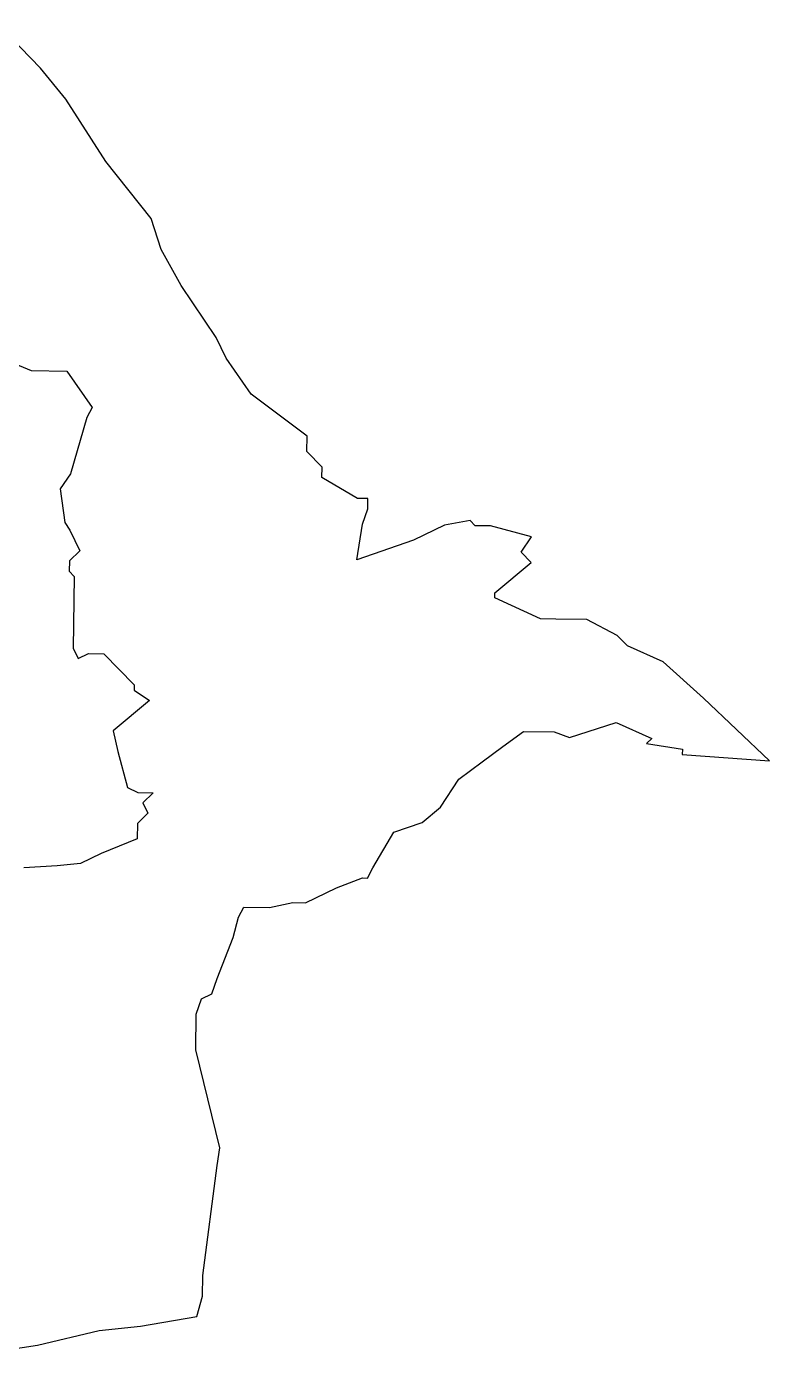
# Model space of a CAD drawing. Header units: metres. Extents: x 296007 to 299960, y 1973748 to 1977562.
# Drawn here: x 297984 to 299960, y 1973793 to 1977328 of the extents above; entities that cross this region are included whole.
import ezdxf

# ---------------------------------------------------------------- set-up
doc = ezdxf.new("R2010")
doc.units = ezdxf.units.M
doc.header["$MEASUREMENT"] = 0
doc.layers.add('VILLAGE BOUNDRY', color=10, linetype='Continuous')

msp = doc.modelspace()

# ---------------------------------------------------------------- linework, layer by layer
at = {"layer": 'VILLAGE BOUNDRY'}
for points in [[(297848.7, 1973792.7), (298012.9, 1973817.7), (298177.2, 1973856.3), (298286.6, 1973868.3), (298437.2, 1973893.5), (298451.6, 1973947.9), (298452.4, 1974002.5), (298490.8, 1974295.4), (298498.3, 1974343.1), (298433.8, 1974603.4), (298435.2, 1974699), (298449.4, 1974739.7), (298476.9, 1974753), (298491.1, 1974793.7), (298533.6, 1974902.3), (298548.1, 1974956.8), (298562.1, 1974983.8), (298630.4, 1974982.9), (298692, 1974995.6), (298726.2, 1974995.2), (298808.6, 1975034.9), (298877.3, 1975061.2), (298890.9, 1975061), (298904.9, 1975088.1), (298960.9, 1975182.9), (299036.4, 1975209.1), (299084.8, 1975249.4), (299133.6, 1975323.8), (299195.7, 1975370.6), (299250.9, 1975410.8), (299306.1, 1975451), (299388, 1975449.8), (299428.8, 1975435.5), (299552.2, 1975474.7), (299647.2, 1975432.4), (299633.3, 1975419), (299728.7, 1975403.9), (299728.5, 1975390.3), (299960.3, 1975373.3), (299785.2, 1975539.6), (299677.4, 1975636.8), (299582.4, 1975679.1), (299555.5, 1975706.8), (299474.2, 1975748.9), (299392.3, 1975750.1), (299351.4, 1975750.7), (299229.3, 1975807), (299229.5, 1975820.7), (299326.3, 1975901.2), (299299.4, 1975928.9), (299327.2, 1975969.4), (299218.4, 1975998.3), (299177.5, 1975998.9), (299164, 1976012.8), (299095.6, 1976000.1), (299040.6, 1975973.6), (299013.1, 1975960.3), (298862.2, 1975907.9), (298877.2, 1976003.3), (298891.5, 1976044), (298891.9, 1976071.3), (298864.5, 1976071.7), (298769.8, 1976127.7), (298770.2, 1976155), (298729.8, 1976196.5), (298730.4, 1976237.5), (298581.8, 1976348.8), (298514.9, 1976445.4), (298488.5, 1976500.3), (298394.9, 1976638.2), (298341.7, 1976734.6), (298315.5, 1976816.9), (298194.9, 1976968.8), (298088, 1977134.2), (298021, 1977217), (297913.3, 1977327.8)], [(297927.8, 1976440.2), (297995.7, 1976411.9), (298091.2, 1976410.5), (298158.1, 1976314), (298144, 1976286.9), (298100.9, 1976137.3), (298073.1, 1976096.8), (298085.4, 1976007.9), (298098.8, 1975987.2), (298125.3, 1975932.2), (298097.6, 1975905.3), (298097.2, 1975878), (298110.7, 1975864.1), (298107.9, 1975673), (298121.2, 1975645.5), (298148.7, 1975658.8), (298189.6, 1975658.2), (298270.3, 1975575.1), (298270.1, 1975561.5), (298310.7, 1975533.6), (298214, 1975453.1), (298226.8, 1975398.3), (298252.7, 1975302.3), (298279.8, 1975288.3), (298320.8, 1975287.7), (298293.1, 1975260.8), (298306.3, 1975233.3), (298292.5, 1975219.9), (298278.6, 1975206.4), (298278, 1975165.4), (298230, 1975145.7), (298181.9, 1975125.9), (298126.9, 1975099.3), (298065.4, 1975093.4), (297976.6, 1975087.9)]]:
    msp.add_lwpolyline(points, dxfattribs=at)

doc.saveas('drawing.dxf')
